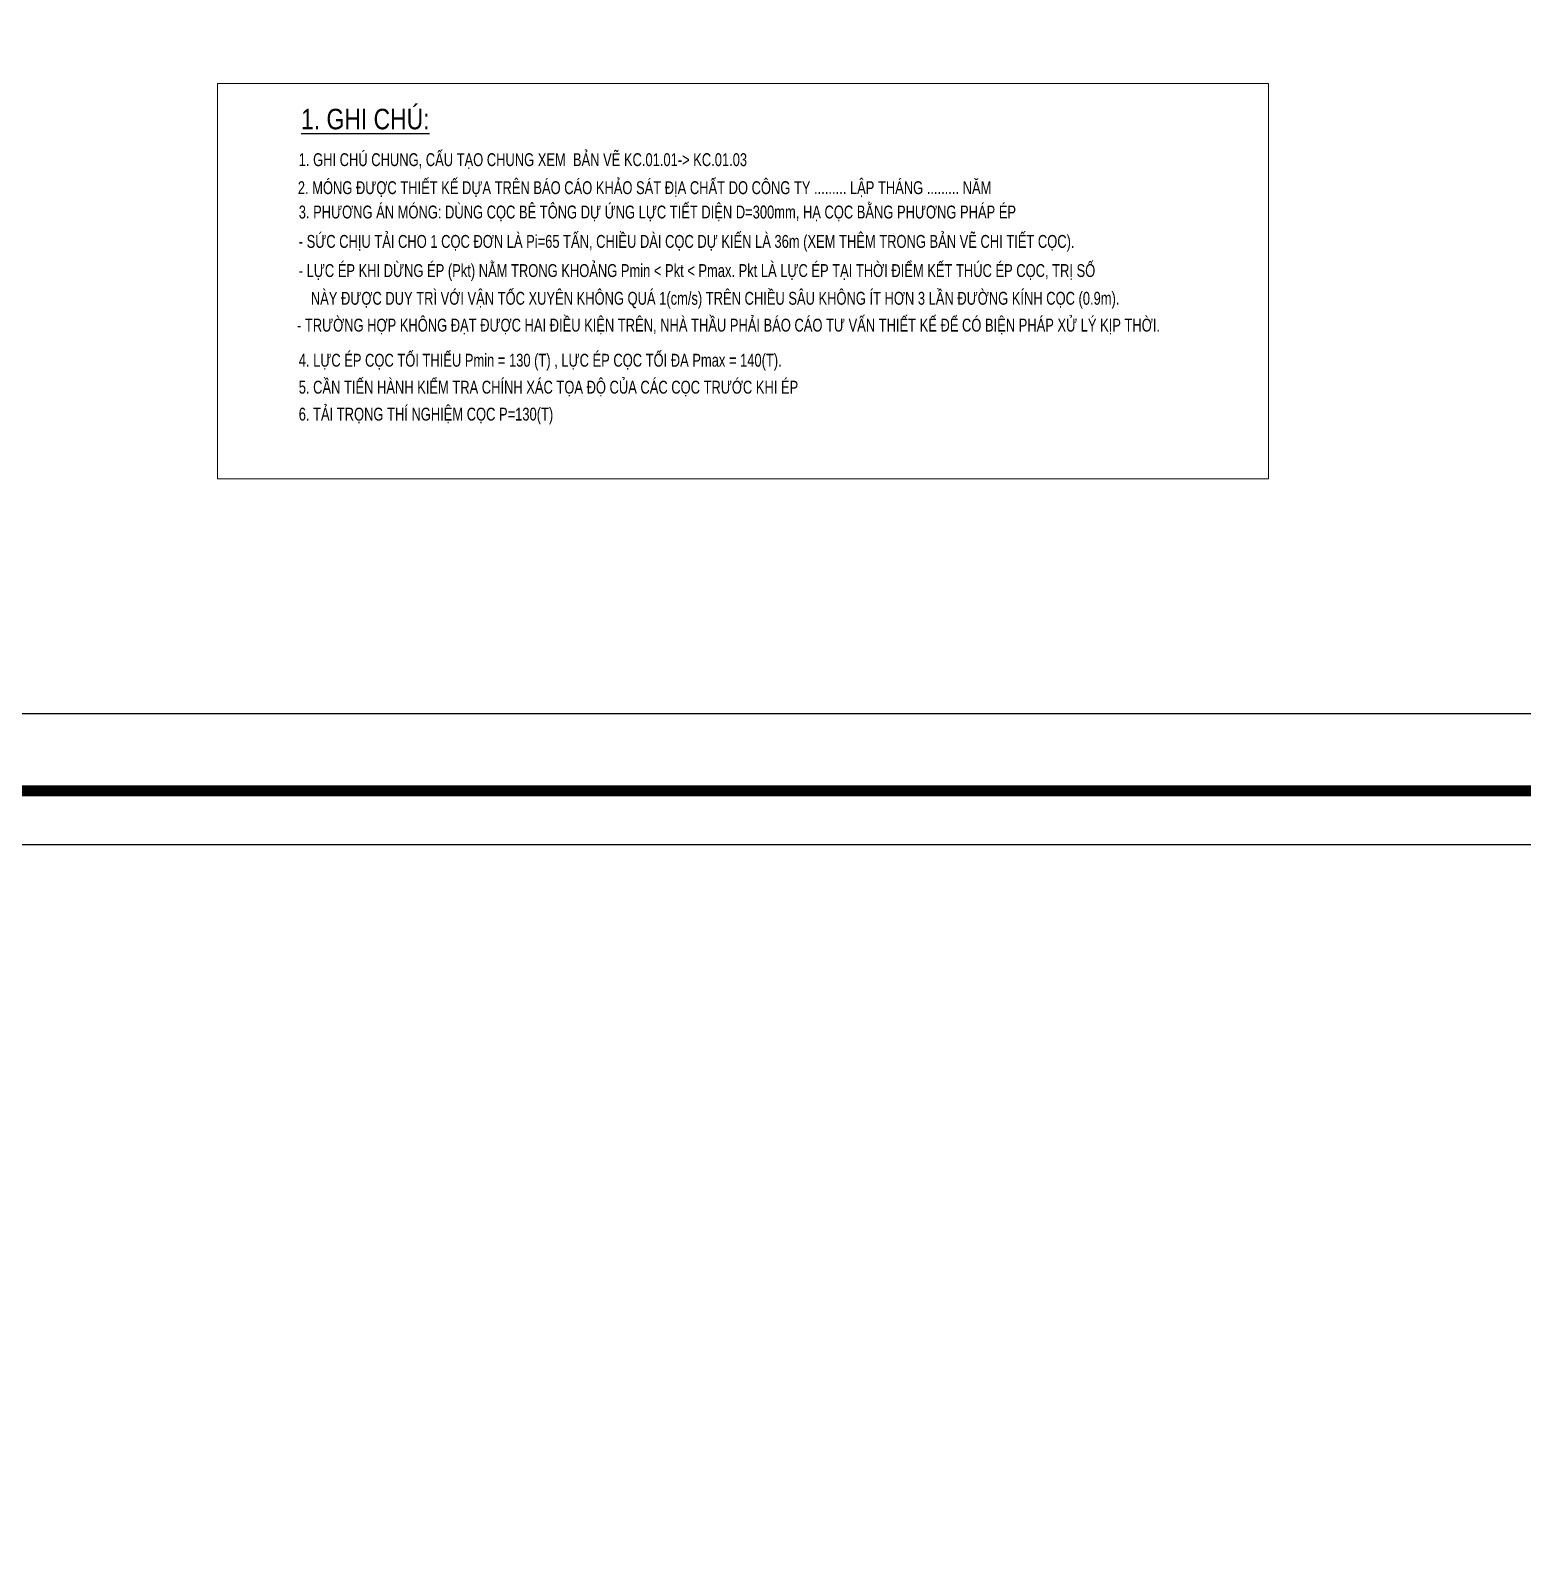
# Model space of a CAD drawing. Header units: millimetres. Extents: x 567980 to 569430, y 2065777 to 2066666.
# Drawn here: x 568931.5 to 569220.1, y 2065791.5 to 2066087.6 of the extents above; entities that cross this region are included whole.
import ezdxf
from ezdxf.enums import TextEntityAlignment as Align
from ezdxf.xclip import XClip

# ---------------------------------------------------------------- set-up
doc = ezdxf.new("R2010")
doc.units = ezdxf.units.MM
doc.linetypes.add('CENTER', pattern=[3, 1.5, -0.5, 0.5, -0.5])
doc.linetypes.add('HIDDEN', pattern=[0.75, 0.5, -0.25])
for name, color, linetype in [('06.TEXT', 2, 'Continuous'), ('LogDg', 7, 'Continuous'), ('RANHGIOI', 2, 'HIDDEN'), ('ViaHeS', 32, 'Continuous')]:
    doc.layers.add(name, color=color, linetype=linetype)
for name, color, linetype, lineweight in [('A-KY HIEU', 34, 'Continuous', 20), ('boDnv', 54, 'Continuous', 25), ('E- RANH GIOI', 1, 'CENTER', 13), ('kata_net khung', 3, 'Continuous', 20)]:
    doc.layers.add(name, color=color, linetype=linetype, lineweight=lineweight)
doc.styles.add('Arial', font='arial.ttf')
doc.styles.add('SMTEXT', font='3t-unicode.shx', dxfattribs={"width": 0.75})

# ---------------------------------------------------------------- blocks, each defined once
blk = doc.blocks.new('NEN')
at = {"layer": 'LogDg'}
blk.add_lwpolyline([(34.3, -348.77, -0.124666), (14.11, -339.77, 0.262937), (-5.33, -336.77, -0.009345), (-40.96, -349.47), (-145.87, -384.68, 0.405257), (-155.46, -403.23), (-146.56, -432.72), (-158.05, -436.19), (-166.57, -407.94, 0.423227), (-185.7, -398.05), (-272.08, -427.04, 0.40652), (-277.18, -436.96), (-262.95, -483.4), (-271.55, -486.03), (-285.59, -440.23, 0.421949), (-295.79, -434.99), (-422.26, -477.44, 0.346831), (-427.68, -485.73), (-426.66, -497.25, 0.109851), (-417.21, -527.05), (-422.4, -530.06, -0.109851), (-432.64, -497.78), (-433.19, -491.51, 0.484967), (-443.71, -484.63), (-484.2, -498.22, 0.36701), (-492.23, -511.51), (-484.4, -560.01), (-490.33, -560.97), (-497.43, -516.92, 0.457512), (-512.89, -507.39), (-525.34, -511.31, 0.375227), (-533.55, -524.8, 0.049445), (-523.25, -562.12), (-518.4, -576.58), (-525.52, -578.96), (-530.31, -564.66, -0.044276), (-540.22, -530.04, 0.448349), (-555.61, -520.86), (-568.85, -525.04), (-576.07, -502.15), (-552.39, -494.68, 0.333336), (-544, -482.98), (-545.86, -397.31, 0.120559), (-570, -307.2), (-621.98, -219.71, 0.334943), (-635.36, -214.24), (-686.93, -227.85), (-689.8, -216.98), (-647.96, -205.93, 0.498191), (-640.7, -188.2), (-654.38, -165.18, -0.144979), (-668.85, -108.06), (-659.85, 118.23, 0.428088), (-671.92, 130.71), (-689.22, 130.58), (-689.3, 141.83), (-670.34, 141.97, 0.400474), (-658.44, 153.49), (-657.83, 168.9), (-656.06, 189.37), (-648.59, 188.73), (-650.34, 168.43), (-650.89, 154.68, 0.425345), (-638.92, 142.2), (-621.61, 142.33, 0.402651), (-609.71, 153.94), (-609.39, 163.86, -0.019867), (-608.23, 179.94), (-606.8, 192.65), (-600.84, 191.98), (-602.26, 179.27, 0.019867), (-603.39, 163.66), (-603.68, 154.8, 0.425871), (-591.59, 142.41), (-548.36, 142.73), (-548.28, 131.48), (-592.89, 131.16, 0.401789), (-604.79, 119.58), (-607.75, 35.57, -0.005984), (-607.98, 30.72, 0.462462), (-599.18, 22.29), (-555.38, 26.8), (-554.76, 20.83), (-603.24, 15.84, 0.355613), (-610.38, 8.69), (-613.79, -24.84, 0.475348), (-605.01, -33.61), (-508.27, -23.64, 0.016072), (-476.81, -19.37, 0.37392), (-470.14, -11.26), (-470.7, 9.35), (-464.71, 9.51), (-464.24, -7.65, 0.461916), (-454.75, -15.29), (-421.58, -8.99, 0.020567), (-382.01, 0.22), (-299.76, 22.96, 0.415004), (-292.8, 35.29), (-296.97, 50.22), (-285.41, 53.45), (-281.22, 38.44, 0.413423), (-268.92, 31.49), (-169.97, 58.86, 0.427702), (-164.5, 69.05), (-169.62, 84.75), (-163.92, 86.62), (-158.48, 69.96, 0.400853), (-148.74, 64.73), (-123.9, 71.6, 0.437327), (-113.79, 91.17), (-114.46, 93.01), (-128.55, 136.15), (-105.74, 143.6), (-91.77, 100.83), (-90.91, 98.47, 0.429754), (-70.96, 89.77, 0.001079), (-63.93, 92.77, 0.001474), (-62.34, 93.45), (-47.53, 99.91, 0.386536), (-43.13, 109.73), (-48.3, 125.57), (-42.6, 127.44), (-38.08, 113.59, 0.442444), (-27.27, 108.74), (111.62, 169.28, 0.414214), (115.75, 179.81), (109.36, 194.48), (114.86, 196.88), (121.25, 182.21, 0.414214), (131.78, 178.07), (252.97, 230.89), (276.87, 241.31), (291.58, 249.06, 0.419837), (295.27, 261.37), (290.95, 269.2), (301.46, 274.99), (306.06, 266.65, 0.408717), (318.14, 263.03), (326.55, 267.46), (332.15, 256.84), (324.23, 252.66, 0.419466), (320.55, 240.35), (397.09, 101.52, 0.433643), (408.41, 98.65), (440.79, 119.39), (444.02, 114.33), (410.43, 92.81, 0.395048), (407.74, 82.21), (451.06, 3.64, -0.005576), (472.22, -35.78, 0.422017), (490.07, -41.12), (502.99, -33.92), (514.67, -54.89), (500.3, -62.89, 0.404193), (495.05, -80.18), (502.5, -94.71), (491.82, -100.19), (485.09, -87.06, 0.424556), (467.19, -81.64), (316.16, -165.91), (307.21, -171.12, 0.396001), (304.07, -181.61), (326.15, -225.74), (318.1, -229.77), (296.73, -187.04, 0.432664), (285.55, -183.7), (178.07, -246.15, 0.389772), (174.86, -256.49), (194.1, -297.13), (188.68, -299.69), (170.23, -260.73, 0.439085), (158.98, -257.24), (145.5, -265.07, -0.013452), (97.7, -291.15, 0.262926), (86.85, -307.56, -0.162068), (76.02, -333.84, 0.270323), (72.32, -353.65), (79.98, -375.07), (57.38, -383.16), (49.72, -361.74, 0.270325), (34.3, -348.77)], format="xyb", dxfattribs=at)
at = {"layer": 'RANHGIOI', "color": 1, "ltscale": 9, "const_width": 1}
blk.add_lwpolyline([(460, -51.3, 0.006594), (435.29, -5.05), (303.08, 234.77), (284.67, 225.08), (-55.99, 76.59), (-56.84, 76.22, -0.005137), (-90.74, 62.09), (-377.22, -17.13, -0.020567), (-418.23, -26.68), (-463.44, -35.26, -0.021218), (-506.42, -41.54), (-623.64, -53.62), (-626.46, -70.88, 0.128574), (-620.42, -135.36), (-615.5, -148.86, 0.039408), (-607.14, -167.19), (-594.17, -190.55), (-547.57, -259.49, -0.11987), (-522.7, -326.4), (-507.92, -451.95), (-504.47, -473.28), (-499.27, -471.64), (-50.48, -321.02, 0.050684), (130.42, -239.14), (301.32, -139.84)], format="xyb", close=True, dxfattribs=at)
at = {"layer": 'ViaHeS', "elevation": 0}
blk.add_lwpolyline([(-483.36, -504.27), (-441.21, -490.12), (-436.03, -493.51), (-435.63, -498.04, 0.109851), (-424.99, -531.56), (-414.62, -525.54, -0.109851), (-423.67, -496.98), (-424.34, -489.45), (-420, -483.01), (-295.25, -441.14), (-289.04, -444.33), (-275.85, -487.35), (-258.64, -482.08), (-271.97, -438.6), (-268.7, -432.23), (-181.63, -403.01), (-172.97, -407.49), (-163.79, -437.92), (-140.81, -430.99), (-150.21, -399.85), (-145.6, -390.92), (-39.03, -355.15, 0.008545), (-6.24, -343.52, -0.249193), (12.38, -345.96, 0.09975), (30.77, -354.18, -0.256949), (45.21, -366.96), (51.73, -385.18), (85.63, -373.05), (79.11, -354.83, -0.256949), (82.17, -335.79, 0.136918), (92.61, -310.44, -0.249193), (103.31, -295.02, 0.012659), (148.51, -270.26), (162.16, -262.33), (168.62, -264.34), (185.97, -300.98), (196.81, -295.84), (179.03, -258.29), (181.22, -251.26), (287.38, -189.57), (293.94, -191.53), (314.07, -231.78), (330.17, -223.73), (309.54, -182.47), (311.62, -175.49), (319.13, -171.13), (408.28, -121.39), (412.27, -122.59), (434.35, -165.32), (442.35, -161.19), (420.14, -118.2), (421.38, -114.07), (470.33, -86.76), (479.64, -89.58), (486.48, -102.92), (507.84, -91.97), (500.5, -77.65), (503.42, -68.02), (517.59, -60.13), (500.08, -28.68), (486.97, -35.97), (477.62, -33.17, 0.0056), (456.31, 6.54), (412.32, 86.32), (414.12, 93.4), (444.83, 113.07), (439.98, 120.65), (409.77, 101.3), (403.14, 102.98), (327.71, 239.79), (330.52, 249.19), (334.95, 251.53), (323.75, 272.77), (318.93, 270.23), (309.35, 273.1), (306.71, 277.89), (285.7, 266.3), (288.11, 261.92), (285.3, 252.53), (274.27, 246.72), (129.39, 183.57), (122.81, 186.16), (117.61, 198.07), (106.61, 193.28), (111.81, 181.36), (109.22, 174.78), (26.33, 138.65), (-29.87, 114.15), (-36, 116.91), (-39.75, 128.37), (-51.15, 124.64), (-47.05, 112.09), (-50.09, 105.34), (-75.92, 94.08), (-84.51, 97.94), (-100.03, 145.47), (-134.25, 134.29), (-118.66, 86.53), (-123.23, 78.01), (-150.26, 70.53), (-156.63, 73.95), (-161.07, 87.55), (-172.48, 83.82), (-168.21, 70.75), (-171.47, 64.67), (-269.55, 37.54), (-275.71, 41.03), (-279.63, 55.06), (-302.75, 48.6), (-298.84, 34.63), (-302.32, 28.48), (-383.61, 6, -0.020567), (-422.7, -3.1), (-456.25, -9.47), (-461.3, -5.4), (-461.71, 9.6), (-473.7, 9.27), (-473.24, -7.64), (-478.03, -13.49, -0.015955), (-508.88, -17.67), (-606.15, -27.69), (-610.61, -23.23), (-607.49, 7.46), (-602.01, 12.95), (-554.45, 17.85), (-555.68, 29.79), (-600.45, 25.17), (-605.04, 29.65, 0.007073), (-604.76, 35.47), (-601.91, 116.09), (-594.67, 123.14), (-548.22, 123.48), (-548.42, 150.73), (-593.42, 150.4), (-600.49, 157.35, -0.027886), (-599.28, 178.94), (-597.86, 191.65), (-609.78, 192.99), (-611.21, 180.28, 0.019867), (-612.39, 163.96), (-612.6, 157.39), (-619.82, 150.34), (-639.32, 150.2), (-647, 158.13), (-646.6, 168.2), (-644.85, 188.41), (-659.8, 189.7), (-661.57, 169.14), (-662.01, 158.02), (-670.33, 149.97), (-689.36, 149.83), (-689.16, 122.58), (-671.42, 122.71), (-663.74, 114.78), (-672.6, -107.91, 0.144979), (-657.6, -167.1), (-644.69, -188.84), (-648.34, -197.76), (-691.84, -209.24), (-684.89, -235.59), (-633.86, -222.12), (-622.04, -226.95), (-573.26, -309.06, -0.120474), (-549.61, -397.39), (-547.84, -478.9), (-555.3, -489.31), (-577.88, -496.43), (-567.05, -530.76), (-552.74, -526.25), (-543.71, -531.72, 0.042979), (-533.84, -565.93), (-529.07, -580.15), (-514.85, -575.39), (-519.72, -560.85, -0.045576), (-529.32, -527.17), (-523.01, -516.87), (-508.25, -512.21), (-500.46, -517.02), (-493.29, -561.45), (-481.44, -559.53), (-488.88, -513.41), (-483.36, -504.27)], format="xyb", dxfattribs=at)
blk = doc.blocks.new('A$C33BC4D2A')
at = {"layer": 'A-KY HIEU', "color": 0, "const_width": 1.02}
blk.add_lwpolyline([(14.35, -292.1), (14.35, -4.9), (414.98, -4.9), (414.98, -292.1)], close=True, dxfattribs=at)
at = {"layer": 'Defpoints', "color": 125}
blk.add_lwpolyline([(0, -297), (420, -297), (420, 0), (0, 0)], close=True, dxfattribs=at)

msp = doc.modelspace()

# ---------------------------------------------------------------- block references
at = {"layer": 'boDnv', "extrusion": (-2.4685e-06, 4.62064e-06, 1)}
ref = msp.add_blockref('NEN', (568697.48, 2066371.7, 8.14), dxfattribs=at)
XClip(ref).set_block_clipping_path([(-95.7748162709, -416.20828746), (591.9650857092, 169.550739368)])

# ---------------------------------------------------------------- next in the draw order: linework, layer by layer
at = {"layer": 'kata_net khung', "extrusion": (-2.4685e-06, 4.62064e-06, 1), "elevation": 8.14}
msp.add_lwpolyline([(568967.67, 2066077.36), (569170.93, 2066077.36), (569170.93, 2066000.88), (568967.67, 2066000.88)], close=True, dxfattribs=at)

# ---------------------------------------------------------------- next in the draw order: block references
at = {"layer": 'E- RANH GIOI', "extrusion": (-2.4685e-06, 4.62064e-06, 1), "xscale": 2.114336868039268, "yscale": 2.114336868039268, "zscale": 2.114336868039268}
msp.add_blockref('A$C33BC4D2A', (568541.68, 2066558.17, 8.14), dxfattribs=at)

# ---------------------------------------------------------------- next in the draw order: texts
at = {"layer": '06.TEXT', "color": 4, "extrusion": (-2.4685e-06, 4.62064e-06, 1), "style": 'Arial', "width": 0.8}
msp.add_text('%%U1. GHI CHÚ:', height=3.964, dxfattribs=at).set_placement((568983.81, 2066068.49, 8.14))
at = {"layer": '06.TEXT', "extrusion": (-2.4685e-06, 4.62064e-06, 1), "style": 'SMTEXT', "width": 0.75}
msp.add_text('1. GHI CHÚ CHUNG, CẤU TẠO CHUNG XEM  BẢN VẼ KC.01.01-> KC.01.03', height=2.4916, dxfattribs=at).set_placement((568983.37, 2066061.37, 8.14))
for s, height, p in [('2. MÓNG ĐƯỢC THIẾT KẾ DỰA TRÊN BÁO CÁO KHẢO SÁT ĐỊA CHẤT DO CÔNG TY ......... LẬP THÁNG ......... NĂM', 2.49164, (568983.19, 2066057.2, 8.14)), ('3. PHƯƠNG ÁN MÓNG: DÙNG CỌC BÊ TÔNG DỰ ỨNG LỰC TIẾT DIỆN D=300mm, HẠ CỌC BẰNG PHƯƠNG PHÁP ÉP', 2.4916, (568983.37, 2066052.49, 8.14)), ('- SỨC CHỊU TẢI CHO 1 CỌC ĐƠN LÀ Pi=65 TẤN, CHIỀU DÀI CỌC DỰ KIẾN LÀ 36m (XEM THÊM TRONG BẢN VẼ CHI TIẾT CỌC).', 2.49164, (568983.37, 2066046.81, 8.14)), ('- LỰC ÉP KHI DỪNG ÉP (Pkt) NẰM TRONG KHOẢNG Pmin < Pkt < Pmax. Pkt LÀ LỰC ÉP TẠI THỜI ĐIỂM KẾT THÚC ÉP CỌC, TRỊ SỐ', 2.49164, (568983.37, 2066041.17, 8.14)), ('NÀY ĐƯỢC DUY TRÌ VỚI VẬN TỐC XUYÊN KHÔNG QUÁ 1(cm/s) TRÊN CHIỀU SÂU KHÔNG ÍT HƠN 3 LẦN ĐƯỜNG KÍNH CỌC (0.9m).', 2.49164, (568985.71, 2066035.81, 8.14)), ('- TRƯỜNG HỢP KHÔNG ĐẠT ĐƯỢC HAI ĐIỀU KIỆN TRÊN, NHÀ THẦU PHẢI BÁO CÁO TƯ VẤN THIẾT KẾ ĐỂ CÓ BIỆN PHÁP XỬ LÝ KỊP THỜI.', 2.49164, (568983.03, 2066030.62, 8.14)), ('4. LỰC ÉP CỌC TỐI THIỂU Pmin = 130 (T) , LỰC ÉP CỌC TỐI ĐA Pmax = 140(T).', 2.4916, (568983.37, 2066023.83, 8.14)), ('5. CẦN TIẾN HÀNH KIỂM TRA CHÍNH XÁC TỌA ĐỘ CỦA CÁC CỌC TRƯỚC KHI ÉP', 2.4916, (568983.37, 2066018.62, 8.14)), ('6. TẢI TRỌNG THÍ NGHIỆM CỌC P=130(T)', 2.4916, (568983.37, 2066013.41, 8.14))]:
    msp.add_text(s, height=height, dxfattribs=at).set_placement(p, align=Align.MIDDLE_LEFT)

doc.saveas('drawing.dxf')
